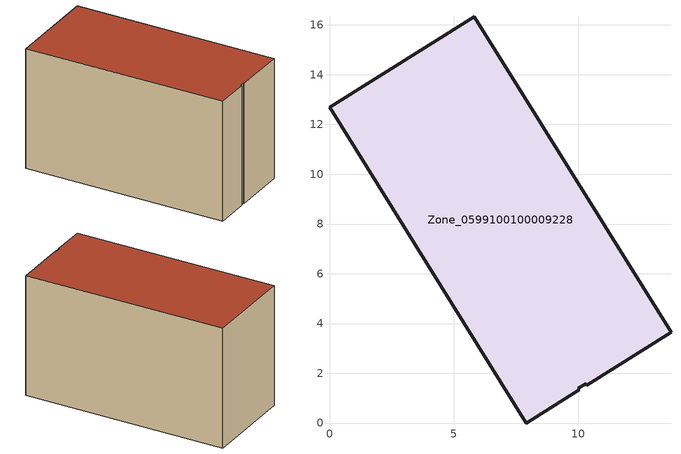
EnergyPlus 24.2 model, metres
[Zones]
Zone_0599100100009228
 floor ground (C_G): 0,12.69 5.82,16.32 13.73,3.65 10.35,1.53 10.29,1.58 9.99,1.4 10.04,1.34 7.92,0 z0
 wall outside (C_F): 5.82,16.32 0,12.69 7.92,0 10.04,1.34 9.99,1.4 10.29,1.58 10.35,1.53 13.73,3.65 5.82,16.32 z0:8.96
 roof outside (C_R): 7.92,0 10.04,1.34 9.99,1.4 10.29,1.58 10.35,1.53 13.73,3.65 5.82,16.32 0,12.69 z8.96
[BUILDING]
Pand.0599100100009228: North Axis=0; Terrain=City; Loads Convergence Tolerance Value=0.04; Temperature Convergence Tolerance Value=0.4; Solar Distribution=FullExterior; Maximum Number of Warmup Days=25; Minimum Number of Warmup Days=1
[Site:Location]
Rotterdam.The.Hague.AP_ZH_NLD Design_Conditions: Latitude=51.96; Longitude=4.45; Time Zone=1; Elevation=-4.5
[SITE:GROUNDTEMPERATURE:BUILDINGSURFACE]
18, 18, 18, 18, 18, 18, 18, 18, 18, 18, 18, 18
[MATERIAL] Thermal Absorptance=0.9; Solar Absorptance=0.7; Visible Absorptance=0.7
Name | Roughness | Thickness | Conductivity | Density | Specific Heat
G.TI.2015-2018 | MediumSmooth | 0.15 | 0.0428571 | 540 | 1210
F.TI.2015-2018 | Rough | 0.3 | 0.0666667 | 1920 | 840
R.TI.2015-2018 | MediumRough | 0.2 | 0.0333333 | 1500 | 1000
[CONSTRUCTION]
C_G: G.TI.2015-2018
C_F: F.TI.2015-2018
C_R: R.TI.2015-2018
[ZONE]
Zone_0599100100009228: Type=1; Multiplier=1; Ceiling Height=Autocalculate; Volume=Autocalculate; Floor Area=autocalculate; Part of Total Floor Area=Yes
[ZONEINFILTRATION:DESIGNFLOWRATE]
Infil_Zone_0599100100009228: Zone or ZoneList or Space or SpaceList=Zone_0599100100009228; Schedule=AlwaysOn; Design Flow Rate Calculation Method=Flow/Area; Flow Rate per Floor Area=0.0015; Constant Term Coefficient=1; Temperature Term Coefficient=0; Velocity Term Coefficient=0; Velocity Squared Term Coefficient=0
[HVACTEMPLATE:ZONE:IDEALLOADSAIRSYSTEM]
Zone_0599100100009228: Maximum Heating Supply Air Temperature=50; Minimum Cooling Supply Air Temperature=13; Maximum Heating Supply Air Humidity Ratio=0.0156; Minimum Cooling Supply Air Humidity Ratio=0.0077; Heating Limit=NoLimit; Cooling Limit=NoLimit; Dehumidification Control Type=ConstantSensibleHeatRatio; Cooling Sensible Heat Ratio=0.7; Dehumidification Setpoint=60; Humidification Control Type=None; Humidification Setpoint=30; Outdoor Air Method=None; Outdoor Air Flow Rate per Person=0.00944; Outdoor Air Flow Rate per Zone Floor Area=0; Outdoor Air Flow Rate per Zone=0; Demand Controlled Ventilation Type=None; Outdoor Air Economizer Type=NoEconomizer; Heat Recovery Type=None; Sensible Heat Recovery Effectiveness=0.7; Latent Heat Recovery Effectiveness=0.65
[ZONECONTROL:THERMOSTAT]
ThermostatControl_Zone_0599100100009228: Zone or ZoneList=Zone_0599100100009228; Control Type Schedule=DualSetpointControlType; Control 1=Thermostat_Zone_0599100100009228; Temperature Difference Between Cutout And Setpoint=0
[THERMOSTATSETPOINT:DUALSETPOINT]
Thermostat_Zone_0599100100009228: Heating Setpoint Temperature Schedule=HeatingSetpoint_Zone_0599100100009228; Cooling Setpoint Temperature Schedule=CoolingSetpoint_Zone_0599100100009228
[SCHEDULE:COMPACT]
HeatingSetpoint_Zone_0599100100009228: Through: 12/31, For: AllDays, Until: 24:00, 21
CoolingSetpoint_Zone_0599100100009228: Through: 12/31, For: AllDays, Until: 24:00, 24
DualSetpointControlType: Through: 12/31, For: AllDays, Until: 24:00, 4
AlwaysOn: Through: 12/31, For: AllDays, Until: 24:00, 1
